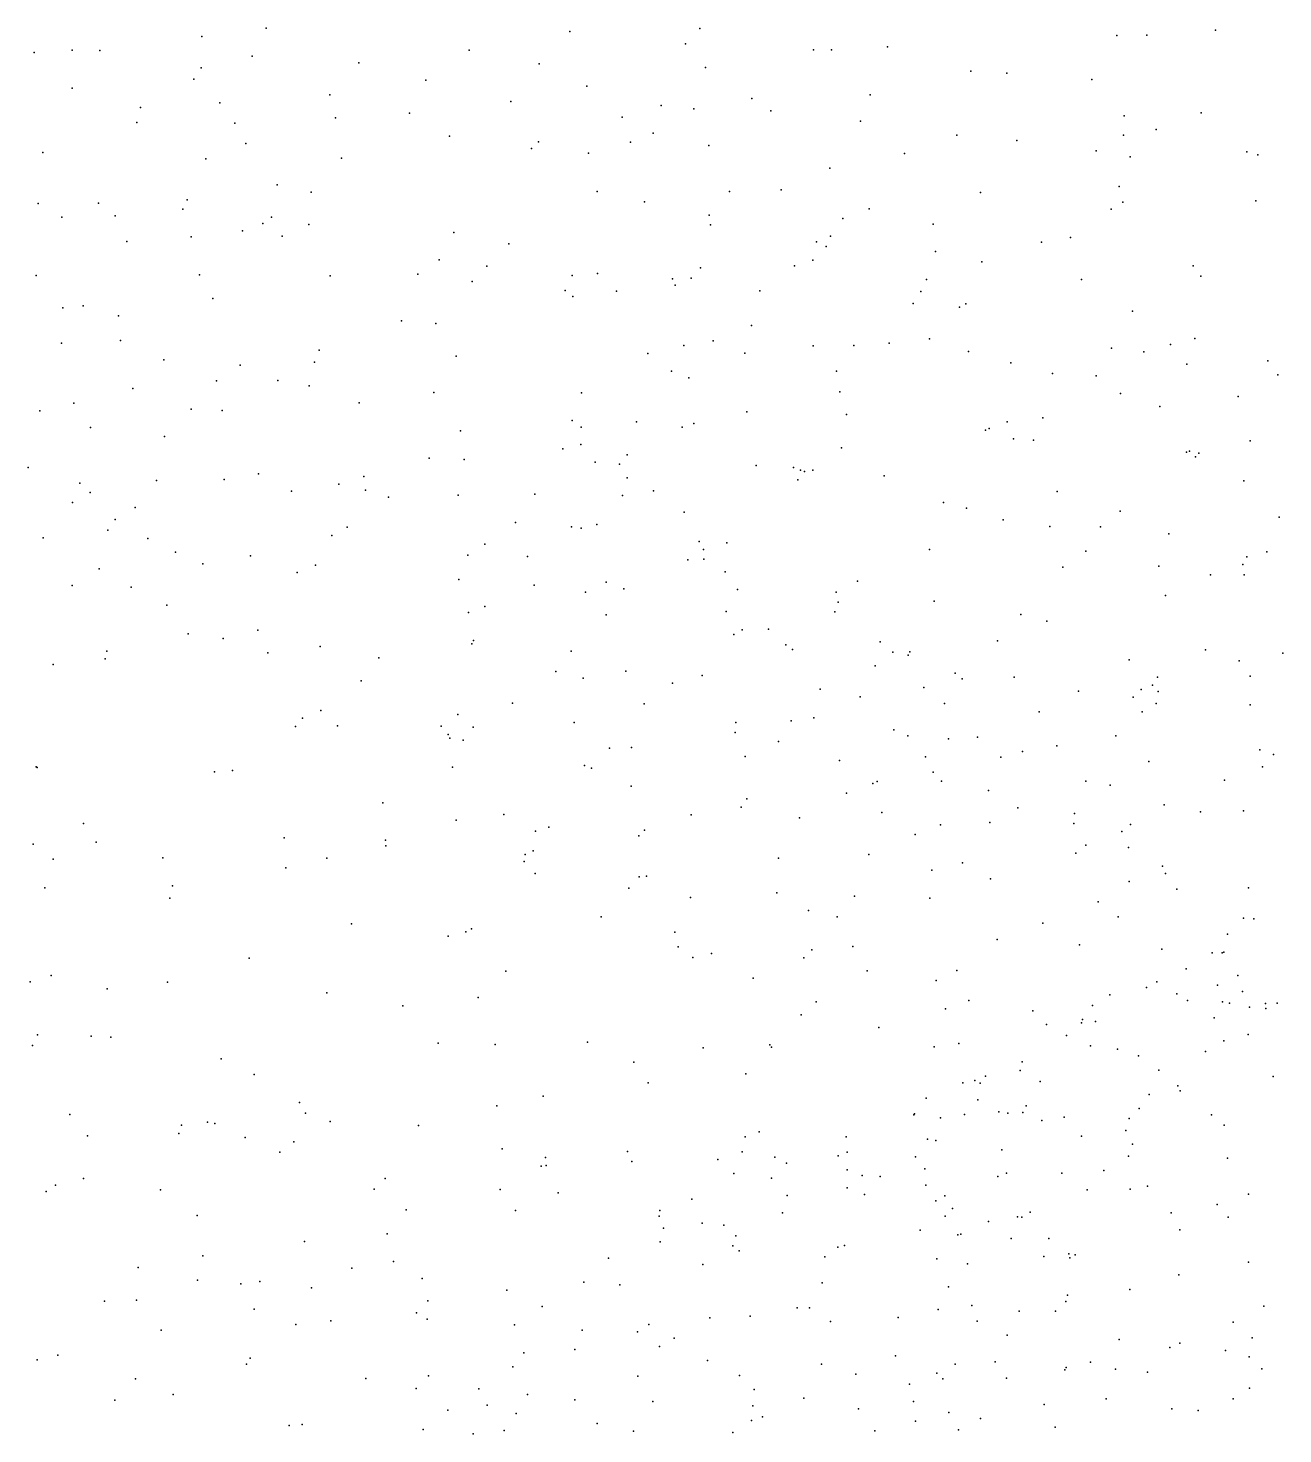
# Model space of a CAD drawing. Header units: metres. Extents: x -25 to 25, y -27.8 to 27.8.
# Drawn here: x 6.006 to 7.546, y 5.23 to 6.956 of the extents above; entities that cross this region are included whole.
import ezdxf

# ---------------------------------------------------------------- set-up
doc = ezdxf.new("R2010")
doc.units = ezdxf.units.M

msp = doc.modelspace()

# ---------------------------------------------------------------- linework, layer by layer
for p in [(6.2984, 6.9557, 18.3943), (6.8307, 6.9553, 10.5102), (6.2196, 6.9455, 22.7252), (6.6712, 6.9517, 26.4988), (7.3424, 6.9465, 10.1324), (7.3793, 6.9469, -23.5889), (7.4636, 6.9531, 25.8479), (6.0138, 6.9256, -24.6194), (6.0604, 6.9285, -10.8262), (6.0941, 6.9282, -24.2671), (6.2813, 6.9212, -10.3181), (6.5477, 6.9286, 19.2184), (6.8129, 6.9366, -10.4513), (6.9702, 6.929, 3.7906), (6.9922, 6.9292, 10.362), (7.0609, 6.9326, -11.8246), (6.2185, 6.907, 2.3483), (6.4122, 6.9131, -23.2644), (6.6334, 6.912, 23.311), (6.8376, 6.9073, 26.5243), (7.1634, 6.9029, 26.3594), (6.2096, 6.8932, 14.3813), (6.4943, 6.8919, 3.1844), (7.2075, 6.9006, 3.9111), (7.3116, 6.8927, -11.9393), (6.0604, 6.882, 22.5162), (6.3764, 6.8737, 2.4811), (6.692, 6.8845, 18.9871), (6.8944, 6.8694, 0.6015), (7.0397, 6.8739, 11.2252), (6.1443, 6.8582, -22.7331), (6.2415, 6.8641, -11.3016), (6.4742, 6.8512, 2.6763), (6.5988, 6.8656, 18.4978), (6.7831, 6.8609, 10.6816), (6.8231, 6.8565, 21.4686), (6.9179, 6.8542, -23.6314), (7.4461, 6.8519, 25.9668), (6.1398, 6.8398, 19.5876), (6.26, 6.8392, 14.8003), (6.3835, 6.8457, 23.0238), (6.7353, 6.8465, 18.8351), (7.0277, 6.8413, 26.5118), (7.3514, 6.8482, 11.4119), (6.5235, 6.8232, 2.8882), (6.6326, 6.8162, 3.5045), (6.7732, 6.8268, 19.1153), (7.146, 6.8241, 11.4022), (7.2195, 6.8176, 10.2297), (7.3504, 6.8241, 21.643), (7.3905, 6.8313, 26.1176), (6.0244, 6.803, 2.1292), (6.2733, 6.8142, 18.3031), (6.6241, 6.8078, 21.36), (6.6941, 6.802, 26.6044), (6.7455, 6.8159, 3.6652), (6.8417, 6.8118, -11.7693), (7.0819, 6.8019, 3.8917), (7.317, 6.8049, 11.5613), (7.5019, 6.804, 21.6684), (7.5156, 6.8001, 11.9924), (6.2243, 6.7951, 21.0745), (6.3907, 6.7959, -10.4705), (6.99, 6.7837, 23.3484), (7.3588, 6.7977, 23.4922), (6.3117, 6.7633, 26.5843), (6.3535, 6.7545, 2.2984), (6.7048, 6.7553, 19.3383), (6.8671, 6.7551, 19.0123), (6.9303, 6.757, 11.4185), (7.1751, 6.7539, 11.6837), (7.3454, 6.7614, 3.981), (6.0185, 6.7403, 22.4623), (6.0924, 6.7407, 22.6252), (6.1962, 6.7336, 2.1764), (6.2012, 6.7448, 22.795), (6.7628, 6.7424, 18.6002), (7.0385, 6.7339, 21.5735), (7.3355, 6.7336, 26.3125), (7.3499, 6.7421, 11.9166), (7.5131, 6.7438, 23.5715), (6.0475, 6.7235, -10.7711), (6.1131, 6.7252, 15.0647), (6.2941, 6.7159, 22.9296), (6.3048, 6.7238, 14.7032), (6.3509, 6.7148, 14.3815), (6.8419, 6.7262, 23.2918), (6.8436, 6.7144, 19.2411), (7.0063, 6.7218, 11.6652), (7.117, 6.7149, -23.6694), (6.2062, 6.6996, 14.8445), (6.2693, 6.7068, 19.5746), (6.3178, 6.7004, 0.4158), (6.5287, 6.705, 19.4248), (6.9909, 6.7004, 26.6278), (7.2855, 6.6987, 23.374), (6.1274, 6.6938, 26.6178), (6.5962, 6.6907, 2.5919), (6.9737, 6.6933, 3.8416), (6.9857, 6.6875, 10.3071), (7.1198, 6.6816, 11.8303), (7.2498, 6.6929, 26.4557), (6.5105, 6.6714, 0.53), (6.5693, 6.6636, -23.4596), (6.8313, 6.6613, 26.682), (6.9468, 6.6637, 18.8068), (6.9692, 6.6707, -11.9312), (7.1769, 6.6688, 21.6235), (7.436, 6.6637, 26.2085), (6.0159, 6.6522, 20.8588), (6.2165, 6.653, -11.2317), (6.3769, 6.6517, -23.2144), (6.4845, 6.6538, -11.4973), (6.5513, 6.6445, 21.2798), (6.6741, 6.6521, 3.3569), (6.7049, 6.6544, 18.4086), (6.7969, 6.6481, 11.5976), (6.8201, 6.6487, 21.4644), (7.1088, 6.6472, 23.2848), (7.2989, 6.647, 10.149), (7.4456, 6.6514, 23.4165), (6.6652, 6.6336, 2.9551), (6.6749, 6.6264, 2.7871), (6.7285, 6.6327, 10.6774), (6.8003, 6.6403, 11.3163), (6.9042, 6.6331, -10.7233), (7.1017, 6.6324, 19.1221), (6.049, 6.6124, 18.146), (6.0737, 6.6149, 0.1626), (6.2329, 6.6238, -22.887), (7.0925, 6.6175, 18.935), (7.1495, 6.6131, 3.9292), (7.1572, 6.6173, 11.9673), (6.1171, 6.6024, 19.7762), (6.4645, 6.5964, 23.0173), (6.5064, 6.593, 26.6867), (7.3618, 6.6083, 4.0192), (6.8939, 6.5907, 3.7109), (7.4383, 6.5749, -10.6646), (6.047, 6.5691, 22.5447), (6.1194, 6.5724, 22.6991), (6.3635, 6.5603, 14.5857), (6.8109, 6.5662, 19.4246), (6.8469, 6.5718, 18.4402), (6.9696, 6.5656, 23.2235), (7.0196, 6.566, 21.5648), (7.063, 6.5689, 19.387), (7.1124, 6.5743, 10.2356), (7.1604, 6.5589, 18.7672), (7.336, 6.5629, 18.9949), (7.3755, 6.5584, 19.2083), (7.4081, 6.5672, 10.0668), (6.1729, 6.5485, 2.0595), (6.2663, 6.5418, 20.9789), (6.3576, 6.5455, 14.4043), (6.5317, 6.5529, 18.2158), (6.7666, 6.5561, 23.1812), (6.8857, 6.5565, -23.6394), (7.2125, 6.5447, -10.8016), (7.4282, 6.543, -23.5858), (7.5277, 6.5474, 1.2231), (6.2372, 6.5228, 0.3357), (6.3127, 6.5231, -10.5558), (6.7958, 6.5346, -11.7958), (6.8171, 6.5265, 11.8759), (6.9985, 6.5345, 18.5393), (7.2633, 6.5319, 12.0803), (7.3172, 6.5289, 19.373), (7.5401, 6.5301, 26.0962), (6.1348, 6.5132, 14.9615), (6.351, 6.5167, 18.1271), (6.5043, 6.5085, 21.2028), (6.6854, 6.5078, 11.7729), (7.0026, 6.5092, 11.9608), (7.3468, 6.5072, 18.8236), (6.0622, 6.4952, -10.2739), (6.4123, 6.4958, 19.633), (7.3952, 6.4914, 26.3939), (7.4915, 6.5037, 19.353), (6.0206, 6.486, 14.3865), (6.2063, 6.4878, 14.7879), (6.2443, 6.4862, -22.7045), (6.6739, 6.4741, 10.7215), (6.7527, 6.4724, 2.8151), (6.8882, 6.4846, 21.48), (7.0107, 6.4815, 0.7701), (7.2079, 6.4726, -12.1005), (7.2514, 6.4772, 26.5578), (6.0828, 6.4653, -10.96), (6.1735, 6.4543, -11.1702), (6.5367, 6.4614, 22.9964), (6.6851, 6.4659, 10.9205), (6.8091, 6.4659, 26.7706), (6.8231, 6.4702, 3.4299), (7.1811, 6.4622, 10.1491), (7.1858, 6.4641, 3.9567), (6.6624, 6.4391, 18.2264), (6.6847, 6.4444, 11.1369), (7.0043, 6.4404, 26.7357), (7.2156, 6.4515, 19.5333), (7.2402, 6.4501, 23.206), (7.506, 6.4492, -10.8946), (6.4985, 6.4277, 26.7377), (6.5412, 6.4263, 2.223), (6.7021, 6.423, 10.4678), (6.732, 6.4205, 23.066), (6.7414, 6.4318, 2.4788), (7.4279, 6.4352, 21.7381), (7.4314, 6.4363, 4.0945), (7.4391, 6.4294, 18.7075), (7.4431, 6.4339, 19.5201), (6.0062, 6.4164, 20.4781), (6.2888, 6.4087, 14.6096), (6.4184, 6.4053, 22.8895), (6.7416, 6.4038, 19.5731), (6.8996, 6.4187, 10.2601), (6.9457, 6.4164, 3.6378), (6.954, 6.4132, 23.122), (6.9589, 6.4114, -11.9835), (6.9691, 6.4129, 19.5641), (7.0569, 6.4063, 18.4361), (6.0696, 6.3971, 15.0593), (6.0825, 6.3857, 20.1886), (6.1636, 6.4004, 26.6649), (6.2469, 6.4017, 19.8915), (6.3296, 6.3874, -10.7949), (6.3877, 6.3959, 2.1048), (6.4201, 6.3887, 21.0782), (6.7738, 6.3877, 2.9905), (6.9509, 6.4012, -11.1441), (7.269, 6.3867, -11.0648), (7.4984, 6.4, 9.8884), (6.0607, 6.3732, 17.9833), (6.4483, 6.3801, -23.215), (6.5339, 6.3822, 19.6589), (6.628, 6.3836, 11.4616), (6.7358, 6.382, 11.8859), (7.1298, 6.3732, 23.1274), (6.1129, 6.3527, 1.9925), (6.1375, 6.3671, 14.899), (6.8113, 6.3616, 3.1995), (7.1579, 6.3666, 21.6174), (7.2027, 6.3522, 18.4518), (7.3465, 6.3628, 18.5418), (7.5417, 6.3554, -12.1962), (6.104, 6.3393, 22.6551), (6.3977, 6.3433, 19.8069), (6.6043, 6.349, -11.1332), (6.6733, 6.3436, 2.262), (6.6851, 6.3419, -11.6234), (6.7041, 6.3463, 21.3483), (7.2603, 6.344, 10.0355), (7.3222, 6.3437, -23.5399), (7.4062, 6.3348, 26.4284), (6.0247, 6.3302, 14.4105), (6.153, 6.3293, 20.4623), (6.379, 6.3327, -22.9618), (6.5666, 6.3223, 21.2134), (6.8299, 6.3254, 2.3913), (6.8353, 6.3157, -23.5307), (6.8637, 6.324, 2.5502), (6.1872, 6.3124, 0.2443), (6.2793, 6.3079, 20.0102), (6.546, 6.3086, 0.5514), (6.6193, 6.307, 2.1171), (6.8157, 6.303, 18.245), (6.8354, 6.304, 23.0366), (7.1124, 6.3155, 12.0271), (7.3045, 6.3138, 21.6791), (7.502, 6.3066, 21.7847), (7.5265, 6.3128, 23.2888), (6.0932, 6.292, -10.4604), (6.2206, 6.2982, 22.751), (6.3366, 6.2876, 17.9483), (6.3591, 6.2966, 20.9037), (6.8619, 6.2883, 2.2232), (7.2761, 6.294, 19.6726), (7.3941, 6.2954, 23.1959), (7.4573, 6.2847, 12.0696), (7.497, 6.2974, 26.2894), (7.4985, 6.2847, 9.7793), (6.0604, 6.2714, 26.71), (6.1327, 6.2694, -22.2779), (6.5349, 6.2789, 22.8991), (6.6273, 6.2719, 11.151), (6.7158, 6.2754, 19.7111), (6.7375, 6.2673, 26.8022), (6.8769, 6.2667, 2.9351), (7.0242, 6.2769, 18.3381), (6.1763, 6.2472, 17.9147), (6.6904, 6.2634, 10.4044), (6.998, 6.2635, 2.3712), (7.0002, 6.2509, 3.577), (7.1183, 6.2522, 10.048), (7.402, 6.2594, 1.0152), (6.5466, 6.2384, 19.8357), (6.5667, 6.2456, 10.9445), (6.7156, 6.2354, 11.7059), (6.8628, 6.2395, -11.3408), (6.9962, 6.2391, 21.4967), (7.2246, 6.2358, -11.3274), (6.2883, 6.2167, 20.5841), (6.8826, 6.217, 2.0192), (6.9149, 6.2177, 3.0763), (7.2566, 6.2278, 4.063), (6.2028, 6.212, 26.7046), (6.2456, 6.2063, 1.9875), (6.3648, 6.1966, 26.7369), (6.5508, 6.2001, 10.7251), (6.5528, 6.2039, 18.0236), (6.8723, 6.2112, 19.752), (6.9361, 6.1985, 3.3074), (7.052, 6.2025, 2.1656), (7.1959, 6.2035, 11.9559), (6.1009, 6.1813, 22.6433), (6.103, 6.1911, -10.7626), (6.3006, 6.189, -11.1043), (6.4367, 6.1828, -11.3204), (6.6725, 6.1911, 21.2736), (6.9444, 6.193, 11.8917), (7.0674, 6.1898, 26.7246), (7.0865, 6.1861, 3.6908), (7.0883, 6.1901, 2.617), (7.3574, 6.1803, 18.4039), (7.4511, 6.1925, 4.1812), (7.4927, 6.1791, -11.3246), (7.5462, 6.1883, -21.8337), (6.0371, 6.1744, 14.6342), (6.6537, 6.166, -11.488), (6.7398, 6.1664, 19.8375), (6.8335, 6.1611, 21.3879), (7.0458, 6.173, 19.7652), (7.1438, 6.164, 2.3615), (7.5061, 6.1604, 9.645), (6.4151, 6.1543, -22.6856), (6.6874, 6.1576, 18.1106), (6.7969, 6.1516, -11.7438), (6.9785, 6.1441, -11.5035), (7.1057, 6.1463, 18.3012), (7.1526, 6.1568, -12.0655), (7.2163, 6.159, 23.0682), (7.3721, 6.144, 19.7539), (7.3863, 6.1493, 26.4484), (7.3924, 6.1589, 9.7685), (6.6005, 6.1271, 10.5243), (6.7622, 6.1262, 10.1923), (7.0275, 6.1349, 1.9709), (7.131, 6.1268, -11.7058), (7.2955, 6.142, -11.5311), (7.3626, 6.1343, -12.1121), (7.3906, 6.1267, 21.6964), (7.3932, 6.1413, -23.3143), (6.3653, 6.1181, 17.8389), (6.5337, 6.113, 21.0787), (6.9704, 6.1092, -23.3889), (7.247, 6.1166, 26.5893), (7.3735, 6.1164, -11.8077), (7.5059, 6.125, -11.5735), (6.3343, 6.0986, -22.3642), (6.3431, 6.1085, 0.3625), (6.3861, 6.0991, 20.6848), (6.5133, 6.0987, -22.8752), (6.5525, 6.0976, 11.0311), (6.6764, 6.1032, 10.361), (6.8748, 6.1033, 11.6385), (6.9429, 6.1055, 0.7598), (7.0686, 6.0943, 11.8037), (6.5216, 6.0886, 1.844), (6.5239, 6.0842, 17.929), (6.5401, 6.0817, 22.8383), (6.8738, 6.091, 22.9813), (6.9271, 6.08, 26.7687), (7.0857, 6.087, 9.9334), (7.136, 6.0834, 2.9251), (7.1712, 6.0853, 3.9369), (7.2688, 6.0746, 9.8117), (7.3411, 6.0869, 10.9649), (6.7198, 6.0718, 26.7903), (6.7469, 6.0728, 11.1791), (6.8861, 6.0615, 18.2), (7.1075, 6.0612, 10.8937), (7.1999, 6.0609, 10.7615), (7.2266, 6.0678, 11.1534), (7.5178, 6.0698, 19.776), (7.5345, 6.0639, 10.8894), (6.0159, 6.0488, -10.1991), (6.0175, 6.0481, -9.9526), (6.2351, 6.0426, 26.7149), (6.2572, 6.0445, -11.3031), (6.5269, 6.0484, 26.7677), (6.6891, 6.0504, -23.0974), (6.6976, 6.0472, 0.6217), (7.002, 6.0568, 3.2649), (7.1169, 6.0422, 21.5203), (7.3817, 6.0556, 0.9499), (7.5213, 6.0488, 4.292), (6.7463, 6.025, 22.9137), (7.0429, 6.0285, 23.0138), (7.0483, 6.0309, 11.4721), (7.1274, 6.0313, 3.721), (7.3043, 6.0313, -21.9073), (7.3341, 6.0266, 11.6513), (7.4746, 6.0326, 11.2916), (6.8882, 6.0096, 21.3791), (7.0107, 6.0166, 1.8274), (7.185, 6.0198, 11.5672), (6.4414, 6.0048, 20.4648), (6.5899, 5.9903, 1.7438), (6.82, 5.9898, 10.8748), (6.8814, 5.9995, 19.8853), (7.0541, 5.9927, -23.2334), (7.2208, 5.9985, 2.0203), (7.2904, 5.9917, 2.8702), (7.4003, 6.0024, 26.3812), (7.4451, 5.9937, 23.1555), (7.4978, 5.9947, 11.5901), (6.0741, 5.9792, 17.8387), (6.5317, 5.9833, 10.7064), (6.6451, 5.9748, 10.8493), (6.7625, 5.971, 18.0944), (6.9531, 5.9863, 9.9393), (7.126, 5.9778, 19.8126), (7.1867, 5.9806, 10.5965), (7.2895, 5.9793, 18.3087), (7.3593, 5.978, 2.5638), (6.0125, 5.9538, 1.9064), (6.0897, 5.9563, -11.0025), (6.3204, 5.9619, 1.8221), (6.4448, 5.9588, 22.791), (6.6289, 5.9699, 21.1102), (6.7558, 5.9641, 19.9994), (7.095, 5.966, 3.5655), (7.3484, 5.9694, -23.0414), (6.1714, 5.9372, -22.3673), (6.373, 5.9366, 26.7296), (6.4453, 5.952, 20.6751), (6.6161, 5.9414, 22.8449), (6.6262, 5.9456, 17.9442), (6.9272, 5.9367, 1.7142), (7.038, 5.9415, 10.5749), (7.292, 5.9429, 26.4918), (7.3044, 5.9527, 4.1881), (7.3567, 5.9499, 9.6819), (6.0368, 5.9357, -0.0697), (6.3224, 5.9248, 17.7344), (6.615, 5.9328, 20.1692), (7.1155, 5.9222, 26.6306), (7.1529, 5.9312, 9.8008), (7.3984, 5.927, 10.5163), (6.1834, 5.9027, 22.6432), (6.6287, 5.918, 10.4522), (6.7563, 5.9139, 10.1018), (6.765, 5.9149, 10.6932), (7.1875, 5.9114, 3.9972), (7.3576, 5.9081, -22.2714), (7.4023, 5.9181, 4.3294), (6.0266, 5.9004, 22.506), (6.1801, 5.8876, -11.4617), (6.7436, 5.9001, -22.7853), (6.819, 5.8884, 22.9219), (6.925, 5.8941, 18.1762), (7.0203, 5.89, 21.4229), (7.1131, 5.8878, 3.3134), (7.4161, 5.8988, 2.4151), (7.5041, 5.9003, 26.1643), (6.9641, 5.8724, 19.9127), (7.3193, 5.8832, 19.8135), (6.4031, 5.856, 0.3575), (6.5503, 5.85, 20.3741), (6.7097, 5.8648, 10.2406), (6.9992, 5.8649, 0.7461), (7.2514, 5.857, 1.9102), (7.3442, 5.8647, 2.0827), (7.4977, 5.863, 19.8124), (7.5107, 5.8622, 21.9443), (6.5219, 5.841, 20.8019), (6.5435, 5.8464, 26.7134), (6.8001, 5.8459, 21.2357), (7.1957, 5.8368, 4.174), (7.4782, 5.8437, 22.0551), (6.804, 5.8278, 1.6348), (6.8451, 5.8199, 26.6775), (6.9681, 5.8241, 9.8848), (7.0185, 5.8285, -22.8322), (7.2964, 5.8305, -21.5145), (7.3977, 5.8252, 21.6194), (7.4595, 5.8205, 22.1615), (7.4718, 5.8207, 9.7284), (7.4739, 5.8213, 22.254), (6.2773, 5.814, 1.7722), (6.5925, 5.7982, 17.8542), (6.8221, 5.8147, 10.4499), (6.9582, 5.8143, -22.0846), (7.0361, 5.7984, 23.0069), (7.1462, 5.7989, 10.3733), (7.4274, 5.8009, 23.1639), (6.0087, 5.7852, -10.9053), (6.0345, 5.7928, -22.4627), (6.1773, 5.7845, 19.2855), (6.8959, 5.7895, -22.4453), (7.1208, 5.7866, -22.4227), (7.3913, 5.7852, 21.9334), (7.4659, 5.781, 2.3224), (7.4909, 5.7929, 22.3827), (6.1031, 5.7764, 19.421), (6.3729, 5.7717, 22.6562), (6.5586, 5.7657, 0.4706), (7.3339, 5.769, 4.4051), (7.379, 5.7781, 22.0741), (7.416, 5.7704, 22.331), (7.4966, 5.7731, 18.2919), (6.4662, 5.7555, 1.6792), (6.9735, 5.7604, -21.8504), (7.1321, 5.7518, 3.6057), (7.1608, 5.7622, 19.8719), (7.2392, 5.7496, 18.2579), (7.3125, 5.756, 26.2985), (7.4291, 5.7622, 21.6747), (7.4721, 5.7604, 0.8537), (7.4808, 5.759, 4.5129), (7.5053, 5.7538, 22.4856), (7.5248, 5.7582, 2.7614), (7.5251, 5.7521, 2.5261), (7.539, 5.7587, -21.4744), (6.9549, 5.7445, 10.3262), (7.0505, 5.7291, 26.5266), (7.256, 5.7328, 21.489), (7.2992, 5.7347, 22.1051), (7.3003, 5.7389, 22.2059), (7.3164, 5.7363, 21.9629), (7.4619, 5.7408, 21.5438), (6.0176, 5.72, 18.3085), (6.0837, 5.7185, 18.1101), (6.1078, 5.7169, 18.6308), (7.2805, 5.7192, 22.2935), (7.4738, 5.7127, 26.0308), (7.5035, 5.7202, 21.4371), (6.0116, 5.7067, -9.7553), (6.5096, 5.7098, 22.7222), (6.5793, 5.7081, 26.6433), (6.6929, 5.7109, 20.2138), (6.8345, 5.7039, 0.6069), (6.9165, 5.7077, 18.1353), (6.9184, 5.7048, 1.6198), (7.1183, 5.7052, 21.402), (7.1484, 5.7093, 3.7816), (7.3099, 5.7064, 22.4183), (7.3431, 5.7022, 21.7203), (7.4513, 5.6993, 3.0653), (6.2433, 5.6903, 26.673), (6.7498, 5.6862, 17.9989), (7.2264, 5.6867, 22.0711), (7.3691, 5.6942, 1.9913), (6.2836, 5.6711, 0.1259), (6.7671, 5.6611, 21.1078), (6.8872, 5.6722, 26.5521), (7.1535, 5.6609, 26.3729), (7.168, 5.6639, 4.0995), (7.1748, 5.6608, 22.3042), (7.1812, 5.6694, 22.2208), (7.2237, 5.676, 3.3422), (7.2485, 5.6625, 10.2224), (7.3941, 5.6764, 21.5316), (7.5342, 5.6688, 23.2814), (6.6385, 5.6446, 20.3745), (7.3822, 5.6467, 23.1775), (7.4171, 5.6573, 22.5701), (7.4201, 5.6511, 21.4378), (6.3392, 5.6368, 18.8725), (6.5814, 5.6327, 1.6128), (7.1084, 5.642, 9.8881), (7.1717, 5.6402, 22.4573), (7.1975, 5.6255, 21.9163), (7.231, 5.6327, 21.8222), (7.37, 5.6296, 9.9056), (6.0572, 5.622, 22.1678), (6.1944, 5.6092, -0.0872), (6.2265, 5.6127, 18.087), (6.2352, 5.6109, 22.2605), (6.3466, 5.6238, 19.3192), (6.377, 5.6137, 26.6318), (6.4855, 5.6087, 22.5003), (7.0932, 5.6217, 22.4269), (7.094, 5.6228, 22.2392), (7.1258, 5.6179, 22.1278), (7.1553, 5.622, 22.0254), (7.2087, 5.6239, 23.0825), (7.227, 5.6244, 1.7991), (7.2505, 5.6146, 22.5853), (7.2777, 5.6189, 21.6547), (7.3576, 5.6172, 22.6345), (7.4584, 5.6217, 21.3457), (7.4742, 5.6089, 22.6748), (6.0792, 5.5961, -11.0396), (6.1913, 5.5988, 18.2719), (6.2726, 5.594, 19.4685), (6.8863, 5.5948, 10.0588), (6.9034, 5.601, 21.1844), (7.0103, 5.5947, 22.4742), (7.1102, 5.5917, 22.5855), (7.2992, 5.5956, 21.5563), (7.3535, 5.6024, 19.9081), (6.315, 5.5758, 18.712), (6.3325, 5.5886, 17.9232), (6.5879, 5.58, 17.8453), (6.7418, 5.5768, 26.5027), (6.8827, 5.5763, 22.877), (7.0115, 5.5759, 26.3905), (7.1201, 5.5904, 0.6914), (7.2012, 5.5788, 26.2208), (7.3618, 5.5859, 21.4366), (6.6358, 5.5587, 20.5554), (6.6413, 5.5694, 20.7902), (6.6421, 5.5596, -12.7695), (6.7472, 5.5646, -12.5864), (6.8525, 5.5671, -21.985), (6.9226, 5.5697, 22.4055), (6.937, 5.5625, 22.2732), (7.0003, 5.5716, 22.565), (7.0955, 5.57, 22.6681), (7.3567, 5.5712, 3.2579), (7.4784, 5.5684, 18.2568), (6.074, 5.5437, 26.6358), (6.4446, 5.5434, 22.3256), (6.8724, 5.5497, 22.4988), (6.9186, 5.5438, 22.5817), (7.0115, 5.5543, 22.0958), (7.0299, 5.5472, 1.6591), (7.052, 5.5459, 23.0141), (7.1068, 5.5553, 18.2013), (7.1965, 5.5462, 3.4279), (7.2069, 5.5503, 21.711), (7.2748, 5.5503, 22.7162), (7.3266, 5.5533, 10.1304), (6.0285, 5.5275, -12.8841), (6.0399, 5.5356, -11.8692), (6.1686, 5.5297, 22.097), (6.4311, 5.5304, -12.6148), (6.5856, 5.5299, 0.3643), (6.6569, 5.5261, -22.2233), (6.9376, 5.5227, 22.1225), (7.0116, 5.5322, 22.6919), (7.0328, 5.5238, 22.0099), (7.1079, 5.5354, 10.0474), (7.1313, 5.5222, 4.2635), (7.3059, 5.5296, 21.4183), (7.3589, 5.5303, 21.371), (7.38, 5.534, 1.9677), (7.5042, 5.5244, 22.7581), (6.4702, 5.5052, 19.0028), (6.8206, 5.5182, 22.3383), (7.1203, 5.5161, 21.8922), (7.1409, 5.5069, 21.8004), (7.4656, 5.5118, 25.8985), (6.2135, 5.498, -11.2014), (6.6044, 5.5044, 22.4609), (6.7806, 5.4975, 20.987), (6.7817, 5.5043, 22.4525), (6.8336, 5.4889, 22.6668), (6.932, 5.5013, 0.5557), (7.1317, 5.4973, 20.0224), (7.1849, 5.4909, 21.6459), (7.2204, 5.4965, 22.7726), (7.226, 5.4962, 26.0629), (7.236, 5.5021, 21.5454), (7.4089, 5.5015, 21.3023), (7.4791, 5.496, 2.1027), (6.4467, 5.4756, 26.567), (6.786, 5.4825, 22.2472), (6.8601, 5.4865, 22.1535), (6.8746, 5.4731, 1.6125), (7.101, 5.4801, 4.4382), (7.1474, 5.4746, 4.0619), (7.1509, 5.4752, 4.6454), (7.4199, 5.4806, 22.79), (6.3456, 5.4663, -11.4357), (6.782, 5.4659, 20.3136), (6.871, 5.4611, 26.3077), (6.8789, 5.4549, 22.0747), (6.9999, 5.4591, 20.1007), (7.0082, 5.4614, -21.6223), (7.2127, 5.4698, 1.7746), (7.2591, 5.4699, 18.228), (6.2206, 5.4486, -12.5492), (6.4548, 5.4416, -12.9755), (6.7187, 5.4458, 22.3288), (6.8344, 5.438, 22.7408), (6.984, 5.4474, 22.797), (7.1215, 5.445, 22.8359), (7.1593, 5.4389, 3.7767), (7.253, 5.4479, 21.4396), (7.2835, 5.451, 20.005), (7.2846, 5.4462, 4.8241), (7.2911, 5.4498, 22.8367), (7.5039, 5.4407, 22.8366), (6.1412, 5.4342, 1.7445), (6.2139, 5.4188, -11.8943), (6.4034, 5.4336, 18.0869), (6.4899, 5.4208, 22.1988), (7.4185, 5.4252, 22.8558), (6.2671, 5.4144, 22.0115), (6.2906, 5.4173, 26.5808), (6.3542, 5.4094, 18.3181), (6.5936, 5.4064, 26.4608), (6.6883, 5.4164, 17.9643), (6.7326, 5.413, 22.676), (6.9807, 5.4157, 22.8855), (7.1357, 5.4108, 21.6261), (7.3584, 5.4075, 21.2813), (6.1001, 5.3932, -12.3782), (6.1391, 5.3943, 19.8134), (6.4966, 5.3934, 19.234), (6.6372, 5.3866, 22.5185), (6.9502, 5.3848, 21.0672), (6.9653, 5.3847, 18.0765), (7.1644, 5.3875, 21.5492), (7.2797, 5.3928, 23.1823), (7.2819, 5.4005, 0.6329), (7.5227, 5.3868, 19.9396), (6.2838, 5.3832, -0.2422), (6.3776, 5.369, 19.5445), (6.4828, 5.3788, 0.0934), (6.4958, 5.3708, 18.8218), (6.843, 5.3726, 0.4136), (6.8924, 5.3744, -21.8816), (6.991, 5.368, 21.8404), (7.0739, 5.3728, 22.9118), (7.1233, 5.3827, 4.8126), (7.171, 5.3684, 23.0638), (7.2225, 5.3809, 22.9047), (7.2673, 5.3809, 21.3627), (7.485, 5.3673, 21.152), (6.1696, 5.3576, 21.856), (6.3348, 5.3643, -12.2952), (6.603, 5.3639, 22.4371), (6.6861, 5.3573, 22.1408), (6.754, 5.3555, 22.0542), (6.7679, 5.3643, 20.547), (7.2077, 5.3514, -21.4165), (6.6773, 5.3336, 22.3074), (6.7812, 5.3374, 22.4742), (6.7992, 5.3474, 20.7708), (7.3453, 5.346, 22.9217), (7.4073, 5.3363, 23.2721), (7.4199, 5.3414, 21.2005), (7.4758, 5.3325, 18.2221), (7.5085, 5.3478, 21.4105), (6.0175, 5.3212, -22.5667), (6.0425, 5.3269, 14.0166), (6.2742, 5.3157, 19.7252), (6.2787, 5.3231, 1.7044), (6.6145, 5.3294, 22.6502), (6.8401, 5.3202, 22.8941), (6.9798, 5.3157, 4.772), (7.0709, 5.3258, 21.7262), (7.1438, 5.3157, 20.1627), (7.193, 5.3187, 21.1757), (7.31, 5.3181, 18.2025), (7.5048, 5.3246, 5.1271), (6.138, 5.2977, 26.5645), (6.4207, 5.2981, -22.4356), (6.4976, 5.3014, 19.3709), (6.601, 5.3125, -12.3713), (6.7545, 5.3011, 21.9851), (6.8793, 5.3017, 21.8921), (7.0219, 5.3036, 1.6881), (7.1213, 5.3045, 25.9379), (7.1287, 5.2978, 22.972), (7.2069, 5.2986, 3.6704), (7.2784, 5.3086, 5.1151), (7.2804, 5.3114, 3.534), (7.3409, 5.3096, 21.2626), (7.38, 5.3057, 1.9328), (7.5204, 5.3098, 22.9262), (6.4823, 5.2859, 18.1448), (6.5592, 5.2853, 22.5749), (6.8975, 5.2847, 20.4072), (7.0879, 5.2913, 18.1116), (7.5054, 5.2864, 0.6311), (6.1128, 5.2714, 21.6096), (6.1844, 5.2783, -11.1686), (6.5697, 5.2653, 22.1679), (6.6189, 5.2785, 1.6401), (6.677, 5.2721, 22.7956), (6.7728, 5.2697, 22.8888), (6.8958, 5.2645, 22.9611), (6.9583, 5.2739, 25.9834), (7.0927, 5.2698, 21.6352), (7.2531, 5.2662, 21.339), (7.3293, 5.2732, 22.9821), (7.4853, 5.273, 25.7917), (6.5212, 5.2591, 22.2893), (6.6053, 5.2553, 22.1224), (6.8941, 5.2466, 21.823), (6.9075, 5.251, 18.0035), (7.0254, 5.2609, 22.9935), (7.1364, 5.2563, 21.5325), (7.1752, 5.2491, 3.9685), (7.4098, 5.261, 21.2624), (7.4423, 5.2589, 22.9728), (6.3267, 5.2405, 26.4978), (6.3425, 5.2416, -11.6102), (6.4909, 5.2356, 22.4789), (6.5523, 5.2301, 18.9555), (6.5904, 5.2341, 22.0769), (6.7045, 5.2429, 0.1642), (6.749, 5.2336, 21.9213), (6.8711, 5.2316, -12.5389), (7.0453, 5.234, 22.8482), (7.0952, 5.2458, 4.2961), (7.1481, 5.2349, 21.0499), (7.2666, 5.2382, 5.3473)]:
    msp.add_point(p)

doc.saveas('drawing.dxf')
